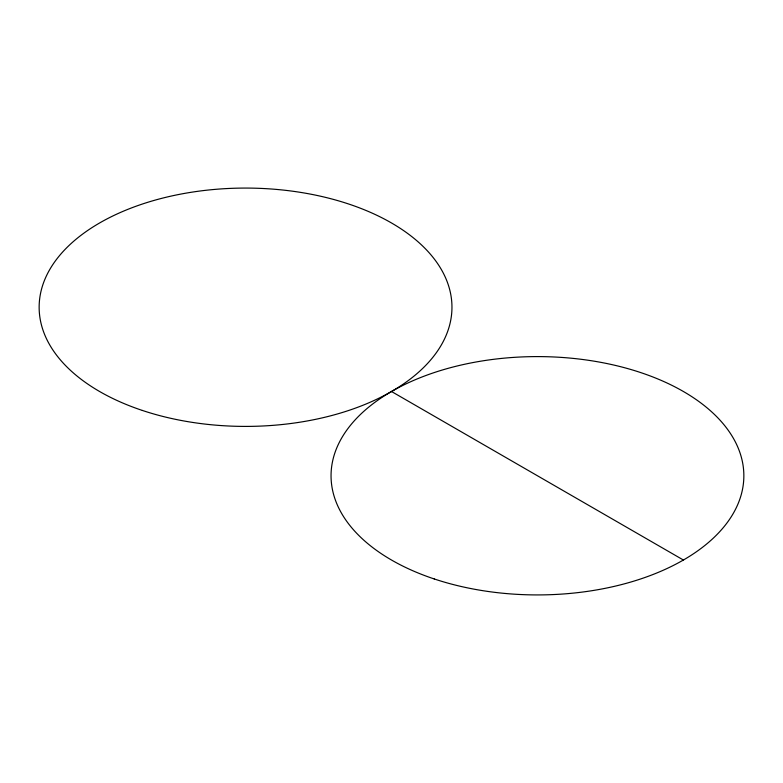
<?xml version="1.0" encoding="UTF-8"?>
<svg xmlns="http://www.w3.org/2000/svg" width="783" height="783" viewBox="0 0 783 783"><rect width="100%" height="100%" fill="white"/><g stroke="black" fill="none" stroke-linecap="round" stroke-linejoin="round"><path stroke-width="1.17" d="M391.5 391.5L683.393 560.021M434.252 578.96A206.399 119.163 0 0 0 743.85 475.761A206.399 119.163 0 0 0 434.252 372.561A206.399 119.163 0 0 0 434.252 578.96M142.349 410.439A206.399 119.163 0 0 0 451.957 307.239A206.399 119.163 0 0 0 142.349 204.04A206.399 119.163 0 0 0 142.349 410.439"/></g></svg>
